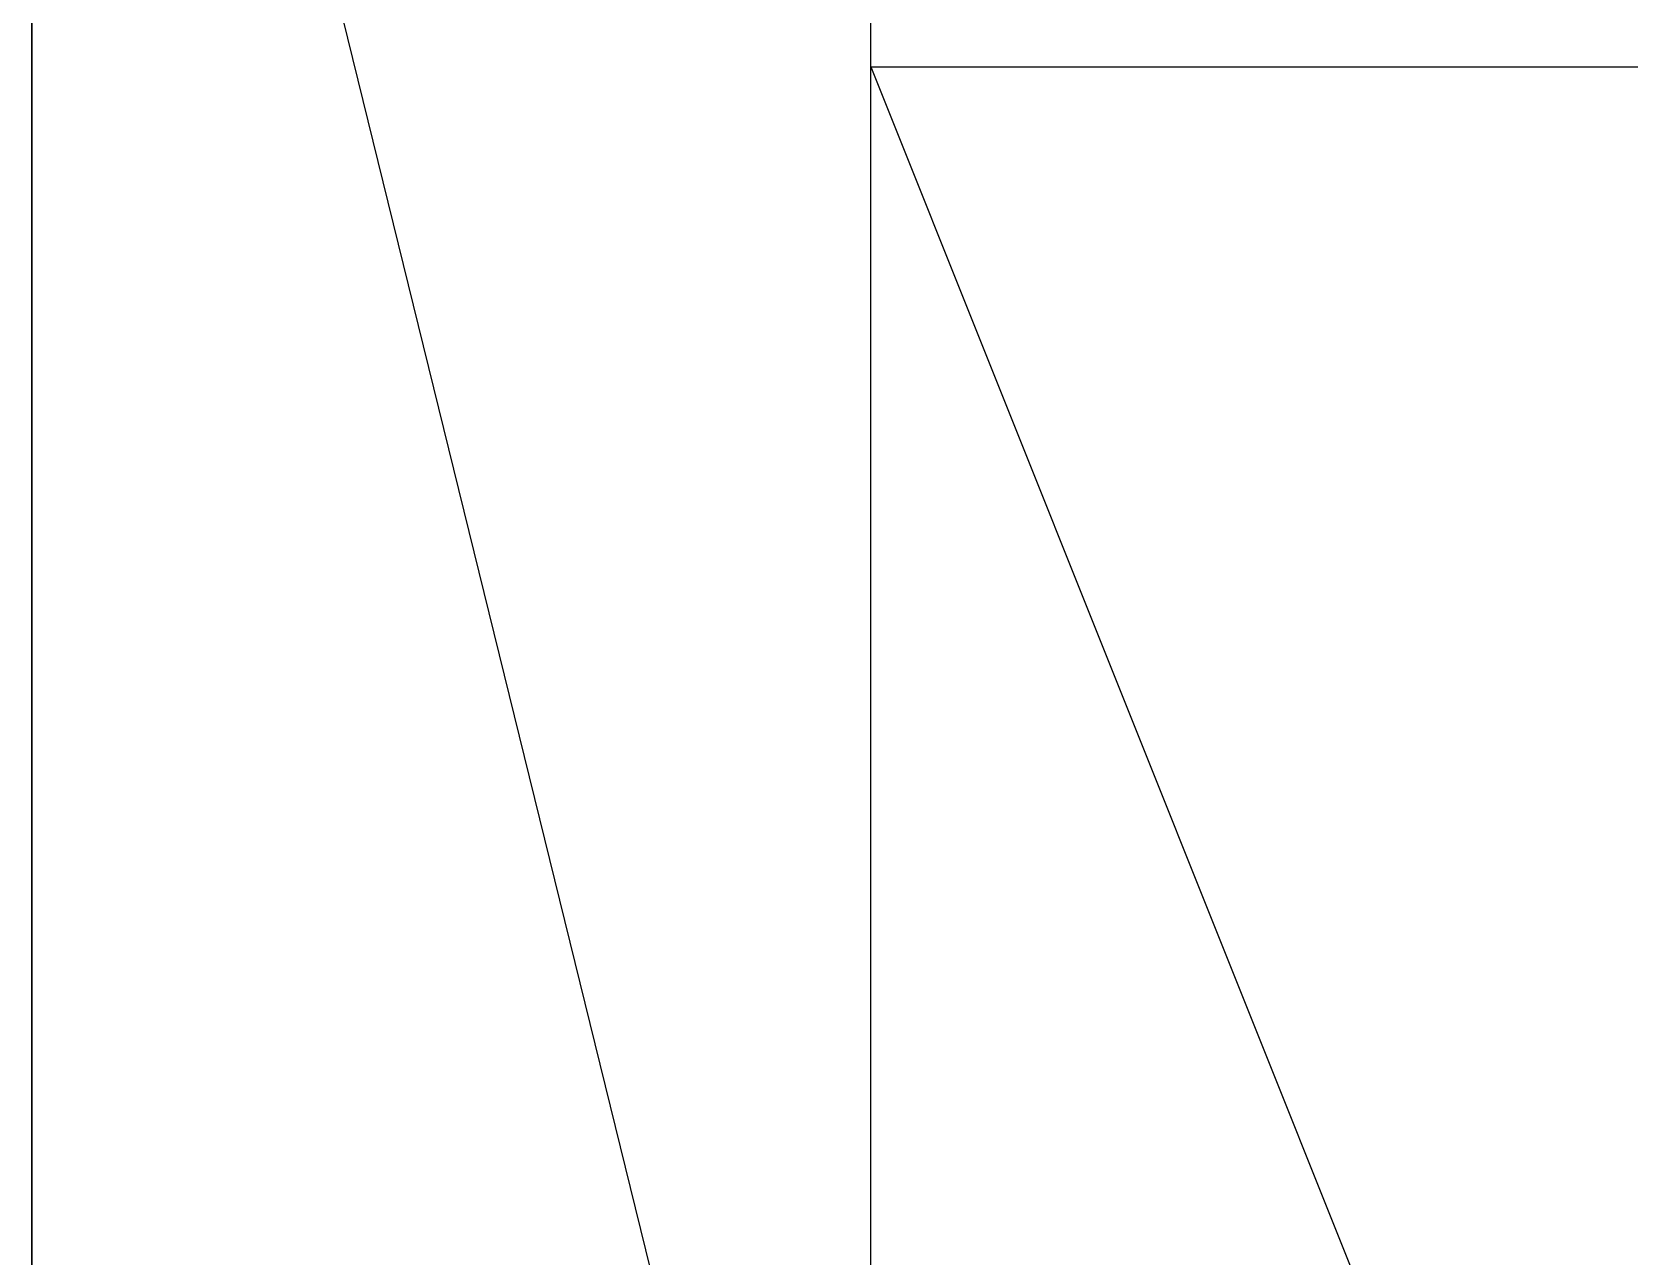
# Model space of a CAD drawing. Header units: millimetres. Extents: x 8456 to 190005487, y 619 to 455456909.
# Drawn here: x 208891 to 209829, y 159019 to 159737 of the extents above; entities that cross this region are included whole.
import ezdxf

# ---------------------------------------------------------------- set-up
doc = ezdxf.new("R2010")
doc.units = ezdxf.units.MM
doc.header["$LTSCALE"] = 400
doc.header["$MEASUREMENT"] = 0
doc.layers.get('0').update_dxf_attribs({"linetype": 'CONTINUOUS'})
doc.layers.add('A-PK', color=6, linetype='CONTINUOUS')

# ---------------------------------------------------------------- blocks, each defined once
blk = doc.blocks.new('A$C2DB436D3')
at = {"layer": 'A-PK', "color": 8}
for p, q in [((24731.5, 23923.6, 2515.7), (25435.5, 21063.6, 2515.7)), ((24731.5, 21063.6, 2515.7), (24731.5, 23923.6, 2515.7)), ((24731.5, 23923.6, 2515.7), (24731.5, 21063.6, 2515.7)), ((25435.5, 21063.6, 2515.7), (25435.5, 23923.6, 2515.7)), ((25435.5, 22823.6, 2515.7), (26139.5, 21063.6, 2515.7)), ((25435.5, 21063.6, 2515.7), (25435.5, 22823.6, 2515.7)), ((25435.5, 22823.6, 2515.7), (26139.5, 22823.6, 2515.7))]:
    blk.add_line(p, q, dxfattribs=at)

msp = doc.modelspace()

# ---------------------------------------------------------------- block references
at = {"xscale": 0.7, "yscale": 0.7, "zscale": 0.7}
msp.add_blockref('A$C2DB436D3', (191579.09, 143740.16, -160.09), dxfattribs=at)

doc.saveas('drawing.dxf')
